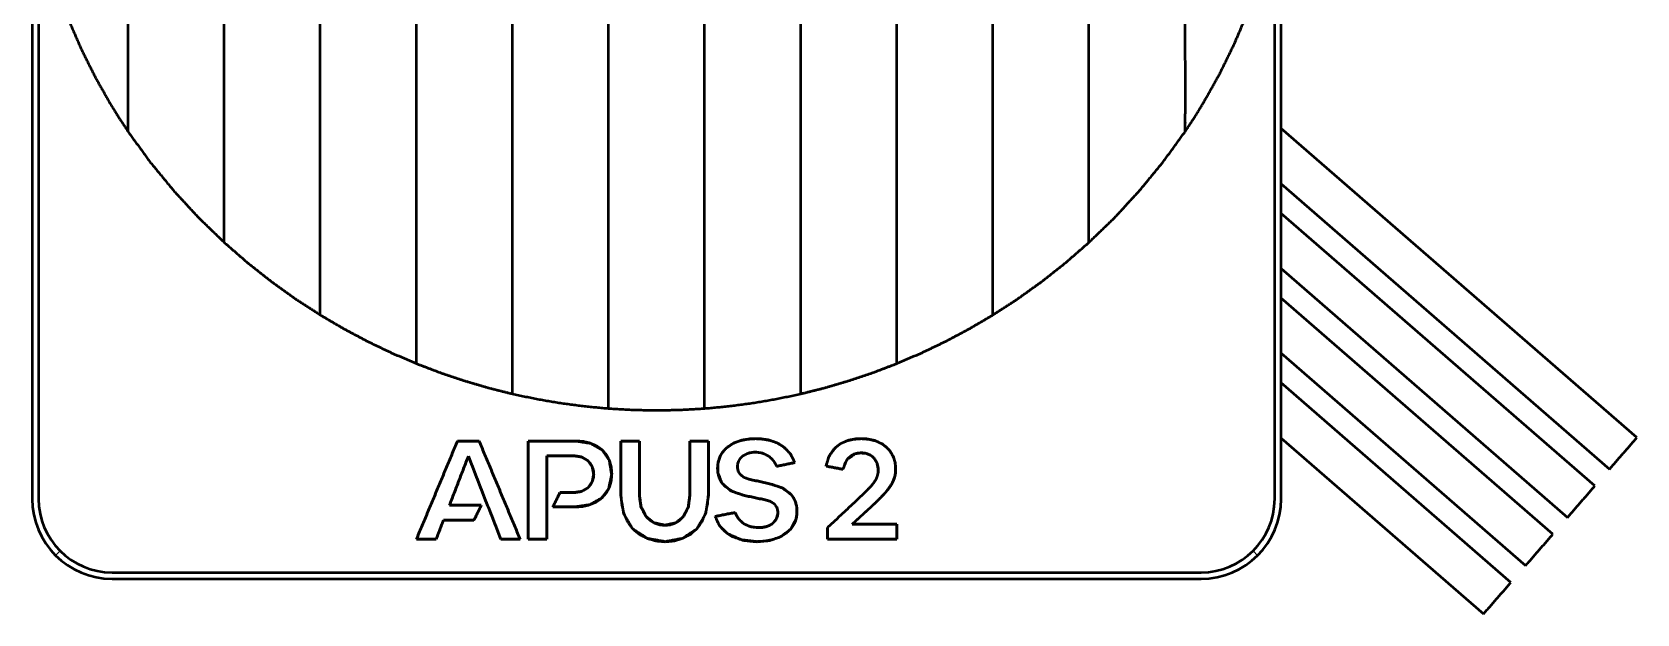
# Paper-space layout 'Layout1' of a CAD drawing. Header units: millimetres. Extents: x 37 to 380, y 30 to 264.
# Drawn here: x 137 to 187.1, y 32.8 to 51 of the extents above; entities that cross this region are included whole.
import ezdxf

# ---------------------------------------------------------------- set-up
doc = ezdxf.new("R2010")
doc.units = ezdxf.units.MM
doc.layers.add('170', color=7, linetype='Continuous', true_color=0xffffff)

psp = doc.layouts.get("Layout1")

# ---------------------------------------------------------------- linework, layer by layer
at = {"layer": '170', "color": 155, "linetype": 'Continuous', "lineweight": 50}
for p, q in [((175.97, 36.442), (175.97, 57.324)), ((136.97, 56.994), (136.97, 36.442)), ((137.17, 54.702), (137.17, 36.442)), ((175.77, 36.442), (175.77, 54.703)), ((187.08, 38.355), (175.97, 48.013)), ((175.97, 46.29), (186.227, 37.374)), ((185.768, 36.846), (175.97, 45.363)), ((175.97, 43.64), (184.915, 35.864)), ((184.456, 35.336), (175.97, 42.713)), ((175.97, 40.991), (183.603, 34.355)), ((183.144, 33.827), (175.97, 40.063)), ((175.97, 38.341), (182.291, 32.846)), ((139.47, 34.142), (173.47, 34.142)), ((139.47, 33.942), (173.47, 33.942))]:
    psp.add_line(p, q, dxfattribs=at)
at = {"layer": '170', "color": 155, "linetype": 'Continuous', "lineweight": 13}
for p, q in [((137.843, 34.816), (137.702, 34.675)), ((175.238, 34.675), (175.096, 34.816))]:
    psp.add_line(p, q, dxfattribs=at)
at = {"layer": '170', "color": 155, "linetype": 'Continuous', "lineweight": 50}
for centre, radius, start, end in [((139.47, 36.442), 2.5, 180, 270), ((139.47, 36.442), 2.3, 180, 270), ((173.47, 36.442), 2.3, 270, 0), ((173.47, 36.442), 2.5, 270, 0)]:
    psp.add_arc(centre, radius, start, end, dxfattribs=at)
for points, knots in [([(142.969, 44.454), (142.969, 44.465), (142.969, 44.512), (142.969, 44.595), (142.97, 44.715), (142.97, 44.788), (142.97, 44.956), (142.97, 45.149), (142.97, 45.253), (142.97, 45.471), (142.97, 45.7), (142.97, 45.938), (142.97, 46.305), (142.97, 46.808), (142.97, 47.32), (142.97, 47.578), (142.97, 48.097), (142.97, 48.357), (142.97, 48.88), (142.97, 49.404), (142.97, 49.667), (142.97, 50.718), (142.97, 51.772), (142.97, 52.826), (142.97, 53.353), (142.97, 54.936), (142.97, 55.991), (142.97, 58.101), (142.97, 59.156), (142.97, 59.684), (142.97, 60.739), (142.97, 61.267), (142.97, 62.322), (142.97, 64.432), (142.97, 66.542), (142.97, 67.597), (142.97, 68.124), (142.97, 69.178), (142.97, 70.231), (142.97, 71.019), (142.97, 71.281), (142.97, 71.805), (142.97, 72.066), (142.97, 72.586), (142.97, 72.845), (142.97, 73.36), (142.97, 73.868), (142.97, 74.364), (142.97, 74.604), (142.97, 74.838), (142.97, 74.952), (142.97, 75.17), (142.97, 75.372), (142.97, 75.554), (142.97, 75.634), (142.969, 75.771), (142.969, 75.873), (142.969, 75.918)], [0, 0, 0.000329, 0.001818, 0.004477, 0.008294, 0.01061, 0.015956, 0.022084, 0.025376, 0.032307, 0.039598, 0.047153, 0.058831, 0.074813, 0.091075, 0.099274, 0.115765, 0.124046, 0.140659, 0.157318, 0.16566, 0.199084, 0.232562, 0.266068, 0.282827, 0.333117, 0.366651, 0.433724, 0.467261, 0.484029, 0.517567, 0.534336, 0.567875, 0.634951, 0.702014, 0.735537, 0.752295, 0.785793, 0.819249, 0.844292, 0.852625, 0.869261, 0.87756, 0.894102, 0.902335, 0.918691, 0.934826, 0.950587, 0.958242, 0.965675, 0.969282, 0.976214, 0.982651, 0.988408, 0.990965, 0.995319, 0.998552, 1, 1]), ([(169.97, 44.454), (169.97, 44.484), (169.97, 44.549), (169.97, 44.651), (169.97, 44.715), (169.97, 44.869), (169.97, 44.956), (169.97, 45.149), (169.97, 45.36), (169.97, 45.584), (169.97, 45.818), (169.97, 46.059), (169.97, 46.555), (169.97, 47.063), (169.97, 47.577), (169.97, 47.837), (169.97, 48.357), (169.97, 48.618), (169.97, 49.142), (169.97, 49.404), (169.97, 50.192), (169.97, 51.244), (169.97, 52.298), (169.97, 53.353), (169.97, 54.935), (169.97, 57.046), (169.97, 58.629), (169.97, 59.684), (169.97, 60.739), (169.97, 61.267), (169.97, 62.322), (169.97, 64.432), (169.97, 66.542), (169.97, 67.597), (169.97, 68.651), (169.97, 69.704), (169.97, 70.756), (169.97, 71.281), (169.97, 71.543), (169.97, 72.065), (169.97, 72.326), (169.97, 72.845), (169.97, 73.103), (169.97, 73.614), (169.97, 74.117), (169.97, 74.485), (169.97, 74.722), (169.97, 74.952), (169.97, 75.062), (169.97, 75.273), (169.97, 75.466), (169.97, 75.553), (169.97, 75.706), (169.97, 75.826), (169.97, 75.918)], [0, 0, 0.000929, 0.002996, 0.006238, 0.008287, 0.013162, 0.015946, 0.022075, 0.028783, 0.035911, 0.043346, 0.051003, 0.066766, 0.082902, 0.099259, 0.107492, 0.124034, 0.132334, 0.14897, 0.157304, 0.182346, 0.215803, 0.249302, 0.28282, 0.333112, 0.400183, 0.450493, 0.484032, 0.517569, 0.534338, 0.567875, 0.634948, 0.702011, 0.735532, 0.769038, 0.802516, 0.83594, 0.852616, 0.860941, 0.877553, 0.885834, 0.902325, 0.910524, 0.926785, 0.942766, 0.954441, 0.961995, 0.969283, 0.972799, 0.979501, 0.985623, 0.988404, 0.993274, 0.997082, 1, 1]), ([(139.97, 48.195), (139.97, 48.2), (139.97, 48.204), (139.97, 48.209), (139.97, 48.214), (139.97, 48.219), (139.971, 48.224), (139.971, 48.229), (139.971, 48.235), (139.971, 48.24), (139.971, 48.246), (139.971, 48.257), (139.971, 48.268), (139.971, 48.274), (139.971, 48.28), (139.971, 48.293), (139.971, 48.299), (139.971, 48.305), (139.971, 48.312), (139.971, 48.318), (139.971, 48.325), (139.971, 48.339), (139.971, 48.353), (139.971, 48.36), (139.97, 48.367), (139.97, 48.375), (139.97, 48.39), (139.97, 48.446), (139.97, 48.505), (139.97, 48.536), (139.97, 48.567), (139.97, 48.632), (139.97, 48.692), (139.97, 48.817), (139.97, 48.949), (139.97, 49.017), (139.97, 49.16), (139.97, 49.31), (139.97, 49.525), (139.97, 49.639), (139.97, 49.873), (139.97, 49.993), (139.97, 50.244), (139.97, 50.433), (139.97, 50.821), (139.97, 51.227), (139.97, 51.798), (139.969, 52.546), (139.969, 52.931), (139.969, 53.12), (139.97, 53.497), (139.971, 53.876), (139.973, 54.256), (139.974, 54.637), (139.975, 55.017), (139.975, 55.206), (139.975, 55.395), (139.975, 55.584), (139.974, 55.773), (139.973, 56.117), (139.971, 56.43), (139.97, 56.747), (139.97, 56.907), (139.97, 57.07), (139.97, 57.338), (139.97, 57.444), (139.97, 57.674), (139.97, 57.922), (139.97, 58.245), (139.97, 58.646), (139.97, 59.07), (139.97, 59.471), (139.97, 59.851), (139.97, 60.21)], [0, 0, 0.00039, 0.000783, 0.001187, 0.001595, 0.002014, 0.002438, 0.002872, 0.00331, 0.00376, 0.004214, 0.005147, 0.006112, 0.006608, 0.007108, 0.008134, 0.008661, 0.009192, 0.009735, 0.010281, 0.010839, 0.011976, 0.013144, 0.013737, 0.014344, 0.014953, 0.016201, 0.020859, 0.025781, 0.028356, 0.030965, 0.036412, 0.04139, 0.051762, 0.06276, 0.068447, 0.080349, 0.092837, 0.110739, 0.120176, 0.139624, 0.149622, 0.170529, 0.186256, 0.21856, 0.252347, 0.299856, 0.362162, 0.394198, 0.409883, 0.441314, 0.472842, 0.504462, 0.536174, 0.567772, 0.583492, 0.599217, 0.614943, 0.630687, 0.659331, 0.685339, 0.711772, 0.725097, 0.738643, 0.760967, 0.769746, 0.788873, 0.809547, 0.836469, 0.869844, 0.905063, 0.938458, 0.970088, 1, 1]), ([(172.97, 60.21), (172.97, 60.064), (172.97, 59.767), (172.97, 59.459), (172.97, 59.14), (172.97, 58.978), (172.969, 58.643), (172.969, 58.301), (172.969, 57.988), (172.97, 57.704), (172.97, 57.45), (172.97, 57.227), (172.971, 56.94), (172.971, 56.798), (172.97, 56.657), (172.97, 56.517), (172.969, 56.24), (172.967, 55.966), (172.966, 55.696), (172.966, 55.562), (172.965, 55.376), (172.965, 55.191), (172.966, 54.82), (172.967, 54.183), (172.97, 53.55), (172.971, 53.236), (172.971, 52.921), (172.971, 52.727), (172.97, 52.342), (172.97, 51.968), (172.969, 51.604), (172.969, 51.224), (172.969, 50.832), (172.969, 50.64), (172.969, 50.275), (172.97, 49.93), (172.97, 49.605), (172.97, 49.453), (172.97, 49.227), (172.97, 49.081), (172.97, 49.01), (172.97, 48.875), (172.97, 48.747), (172.97, 48.686), (172.97, 48.608), (172.97, 48.573), (172.97, 48.556), (172.97, 48.522), (172.97, 48.49), (172.969, 48.458), (172.969, 48.428), (172.969, 48.4), (172.969, 48.372), (172.969, 48.345), (172.968, 48.332), (172.968, 48.308), (172.968, 48.295), (172.968, 48.284), (172.968, 48.272), (172.969, 48.261), (172.969, 48.25), (172.969, 48.24), (172.969, 48.229), (172.969, 48.219), (172.969, 48.21), (172.97, 48.2), (172.97, 48.191)], [0, 0, 0.012165, 0.036919, 0.062534, 0.089034, 0.102507, 0.130381, 0.158883, 0.184935, 0.208527, 0.229629, 0.248201, 0.272094, 0.283875, 0.295656, 0.307275, 0.330354, 0.353123, 0.375589, 0.386748, 0.402183, 0.417615, 0.448507, 0.501453, 0.554098, 0.580274, 0.606427, 0.622635, 0.654629, 0.685784, 0.716072, 0.747668, 0.780288, 0.79621, 0.826577, 0.855324, 0.88235, 0.895027, 0.913797, 0.925949, 0.931846, 0.943105, 0.953748, 0.958801, 0.965261, 0.968206, 0.969649, 0.972445, 0.975142, 0.977742, 0.980244, 0.982648, 0.984956, 0.987168, 0.988232, 0.9903, 0.991305, 0.992274, 0.993231, 0.994153, 0.995063, 0.995939, 0.996801, 0.997632, 0.998447, 0.999228, 1, 1]), ([(137.17, 54.702), (137.205, 54.499), (137.243, 54.296), (137.456, 53.365), (137.726, 52.447), (138.081, 51.469), (138.495, 50.512), (138.924, 49.647), (139.399, 48.804), (139.678, 48.353), (139.97, 47.91)], [0, 0, 0.027873, 0.055768, 0.184748, 0.314109, 0.454607, 0.595533, 0.725977, 0.856695, 0.92831, 1, 1]), ([(172.97, 47.91), (173.262, 48.353), (173.54, 48.804), (174.053, 49.718), (174.512, 50.658), (174.888, 51.544), (175.213, 52.447), (175.503, 53.442), (175.725, 54.452), (175.748, 54.577), (175.77, 54.703)], [0, 0, 0.071672, 0.143265, 0.284817, 0.426051, 0.556079, 0.685737, 0.825817, 0.965453, 0.982731, 1, 1]), ([(145.97, 42.188), (145.97, 42.22), (145.97, 42.251), (145.97, 42.345), (145.97, 42.484), (145.97, 42.662), (145.97, 42.874), (145.97, 43.111), (145.97, 43.366), (145.97, 43.633), (145.97, 43.909), (145.97, 44.192), (145.97, 44.479), (145.97, 44.915), (145.97, 45.503), (145.97, 46.096), (145.97, 46.692), (145.97, 47.29), (145.97, 47.889), (145.97, 48.789), (145.97, 49.39), (145.97, 50.591), (145.97, 51.794), (145.97, 52.996), (145.97, 53.91)], [0, 0, 0.002671, 0.005313, 0.013384, 0.025175, 0.040408, 0.058508, 0.078744, 0.10048, 0.123275, 0.146824, 0.17091, 0.195377, 0.232573, 0.282765, 0.333371, 0.384231, 0.435247, 0.486359, 0.563139, 0.614374, 0.716906, 0.819482, 0.922076, 1, 1]), ([(166.97, 42.188), (166.97, 42.22), (166.97, 42.251), (166.97, 42.346), (166.97, 42.484), (166.97, 42.663), (166.97, 42.875), (166.97, 43.112), (166.97, 43.367), (166.97, 43.635), (166.97, 43.911), (166.97, 44.193), (166.97, 44.48), (166.97, 44.916), (166.97, 45.504), (166.97, 46.097), (166.97, 46.693), (166.97, 47.291), (166.97, 47.89), (166.97, 48.19), (166.97, 49.391), (166.97, 50.592), (166.97, 51.795), (166.97, 52.997), (166.97, 53.509)], [0, 0, 0.002769, 0.00551, 0.01388, 0.026106, 0.041898, 0.060655, 0.08162, 0.104133, 0.127739, 0.152125, 0.177067, 0.202404, 0.240919, 0.292885, 0.345277, 0.397931, 0.450748, 0.503665, 0.53015, 0.636199, 0.742346, 0.848539, 0.954751, 1, 1]), ([(154.97, 39.267), (154.97, 39.71), (154.97, 40.217), (154.97, 40.824), (154.97, 41.476), (154.97, 42.833), (154.97, 43.522), (154.97, 46.296), (154.97, 49.077), (154.97, 52.627)], [0, 0, 0.03315, 0.071095, 0.116533, 0.165368, 0.266956, 0.318511, 0.526147, 0.7343, 1, 1]), ([(157.97, 39.267), (157.97, 39.71), (157.97, 40.217), (157.97, 40.824), (157.97, 42.15), (157.97, 43.522), (157.97, 46.296), (157.97, 49.077), (157.97, 52.657)], [0, 0, 0.033076, 0.070936, 0.116272, 0.215302, 0.317799, 0.524971, 0.732659, 1, 1]), ([(148.97, 40.67), (148.97, 40.703), (148.97, 40.781), (148.97, 40.908), (148.97, 41.083), (148.97, 41.299), (148.97, 41.549), (148.97, 41.821), (148.97, 42.108), (148.97, 42.407), (148.97, 42.712), (148.97, 43.023), (148.97, 43.338), (148.97, 43.974), (148.97, 44.616), (148.97, 44.938), (148.97, 45.584), (148.97, 46.232), (148.97, 46.881), (148.97, 47.855), (148.97, 49.155), (148.97, 49.805), (148.97, 51.105), (148.97, 52.017)], [0, 0, 0.002891, 0.009785, 0.020974, 0.036365, 0.055465, 0.07744, 0.101418, 0.126758, 0.153042, 0.179983, 0.207381, 0.2351, 0.291165, 0.347737, 0.376142, 0.433106, 0.490204, 0.54738, 0.63323, 0.74778, 0.805071, 0.919665, 1, 1]), ([(151.97, 39.723), (151.97, 40.156), (151.97, 40.65), (151.97, 41.241), (151.97, 41.878), (151.97, 43.204), (151.97, 45.232), (151.97, 46.592), (151.97, 49.314), (151.97, 51.674)], [0, 0, 0.036232, 0.077527, 0.127024, 0.180296, 0.291259, 0.460992, 0.574732, 0.802494, 1, 1]), ([(160.97, 39.723), (160.97, 40.156), (160.97, 40.65), (160.97, 41.241), (160.97, 42.536), (160.97, 43.204), (160.97, 45.232), (160.97, 47.952), (160.97, 51.667)], [0, 0, 0.036254, 0.077575, 0.127103, 0.235493, 0.291441, 0.461281, 0.689023, 1, 1]), ([(163.97, 40.67), (163.97, 40.703), (163.97, 40.781), (163.97, 40.908), (163.97, 41.083), (163.97, 41.3), (163.97, 41.549), (163.97, 41.683), (163.97, 41.963), (163.97, 42.257), (163.97, 42.559), (163.97, 42.868), (163.97, 43.18), (163.97, 43.655), (163.97, 44.295), (163.97, 44.938), (163.97, 45.585), (163.97, 45.909), (163.97, 46.557), (163.97, 47.206), (163.97, 48.505), (163.97, 49.155), (163.97, 50.455), (163.97, 51.846)], [0, 0, 0.002936, 0.009937, 0.021299, 0.036932, 0.056332, 0.078652, 0.09062, 0.115725, 0.141975, 0.169025, 0.19663, 0.224622, 0.267103, 0.324322, 0.381927, 0.439762, 0.468733, 0.526745, 0.584819, 0.701074, 0.75923, 0.875566, 1, 1]), ([(139.97, 47.91), (139.97, 47.912), (139.97, 47.913), (139.97, 47.915), (139.97, 47.916), (139.97, 47.918), (139.97, 47.919), (139.97, 47.92), (139.97, 47.923), (139.97, 47.925), (139.97, 47.927), (139.97, 47.928), (139.97, 47.932), (139.97, 47.935), (139.97, 47.937), (139.97, 47.939), (139.97, 47.942), (139.97, 47.946), (139.97, 47.951), (139.97, 47.953), (139.97, 47.955), (139.97, 47.96), (139.97, 47.965), (139.97, 47.97), (139.97, 47.975), (139.97, 47.981), (139.97, 47.987), (139.97, 47.993), (139.97, 47.996), (139.97, 47.999), (139.97, 48.005), (139.97, 48.012), (139.97, 48.019), (139.97, 48.022), (139.97, 48.029), (139.97, 48.037), (139.97, 48.041), (139.97, 48.048), (139.97, 48.056), (139.97, 48.06), (139.97, 48.068), (139.97, 48.073), (139.97, 48.077), (139.97, 48.086), (139.97, 48.094), (139.97, 48.099), (139.97, 48.108), (139.97, 48.118), (139.97, 48.127), (139.97, 48.137), (139.97, 48.147), (139.97, 48.157), (139.97, 48.168), (139.97, 48.178), (139.97, 48.184), (139.97, 48.195)], [0, 0, 0.004593, 0.009967, 0.016121, 0.01948, 0.026778, 0.030735, 0.034857, 0.043698, 0.053301, 0.058403, 0.063686, 0.074815, 0.086724, 0.092969, 0.099414, 0.112848, 0.127045, 0.142022, 0.149792, 0.157744, 0.174228, 0.191493, 0.209502, 0.228274, 0.247808, 0.268105, 0.289146, 0.299966, 0.310967, 0.333515, 0.356844, 0.380916, 0.393225, 0.418442, 0.444384, 0.457655, 0.484741, 0.512572, 0.526769, 0.555725, 0.570485, 0.585426, 0.615889, 0.647096, 0.662982, 0.695296, 0.728374, 0.762177, 0.796725, 0.832017, 0.868054, 0.904835, 0.942342, 0.961367, 1, 1]), ([(172.97, 47.91), (172.97, 47.991), (172.97, 48.185), (172.97, 48.191)], [0, 0, 0.28679, 0.979524, 1, 1]), ([(139.97, 47.91), (140.649, 46.974), (141.387, 46.076), (142.163, 45.235), (142.969, 44.454)], [0, 0, 0.252194, 0.505677, 0.755254, 1, 1]), ([(169.97, 44.454), (170.777, 45.235), (171.553, 46.076), (172.29, 46.974), (172.97, 47.91)], [0, 0, 0.244745, 0.494322, 0.747805, 1, 1]), ([(142.969, 44.454), (143.695, 43.822), (144.438, 43.234), (145.195, 42.691), (145.97, 42.188)], [0, 0, 0.255529, 0.507261, 0.754634, 1, 1]), ([(166.97, 42.188), (167.745, 42.691), (168.502, 43.234), (169.245, 43.822), (169.97, 44.454)], [0, 0, 0.245366, 0.492738, 0.74447, 1, 1]), ([(145.97, 42.188), (146.706, 41.756), (147.452, 41.359), (148.206, 40.998), (148.97, 40.67)], [0, 0, 0.253603, 0.5047, 0.752976, 1, 1]), ([(163.97, 40.67), (164.734, 40.998), (165.488, 41.359), (166.234, 41.756), (166.97, 42.188)], [0, 0, 0.247024, 0.4953, 0.746397, 1, 1]), ([(148.97, 40.67), (149.712, 40.387), (150.46, 40.135), (151.212, 39.914), (151.97, 39.723)], [0, 0, 0.252235, 0.502848, 0.751754, 1, 1]), ([(160.97, 39.723), (161.728, 39.914), (162.48, 40.135), (163.228, 40.387), (163.97, 40.67)], [0, 0, 0.248249, 0.49715, 0.747766, 1, 1]), ([(151.97, 39.723), (152.716, 39.566), (153.465, 39.437), (154.216, 39.338), (154.97, 39.267)], [0, 0, 0.251151, 0.501347, 0.750735, 1, 1]), ([(157.97, 39.267), (158.724, 39.338), (159.474, 39.437), (160.223, 39.566), (160.97, 39.723)], [0, 0, 0.249265, 0.498655, 0.748852, 1, 1]), ([(154.97, 39.267), (155.72, 39.224), (156.47, 39.21), (157.22, 39.224), (157.97, 39.267)], [0, 0, 0.250199, 0.5, 0.749801, 1, 1]), ([(153.973, 38.246), (154.403, 38.179), (154.777, 37.966), (154.904, 37.816), (154.996, 37.642), (155.051, 37.438), (155.068, 37.226), (155.051, 37.009), (154.994, 36.801), (154.899, 36.625), (154.768, 36.473), (154.381, 36.257), (153.938, 36.19)], [0, 0, 0.127636, 0.253983, 0.311739, 0.369423, 0.431518, 0.494014, 0.557716, 0.620997, 0.679724, 0.738539, 0.868572, 1, 1]), ([(153.938, 36.19), (154.156, 36.205), (154.364, 36.252), (154.57, 36.335), (154.742, 36.451), (154.983, 36.774), (155.068, 37.205), (154.997, 37.641), (154.77, 37.972), (154.603, 38.092), (154.399, 38.181), (154.191, 38.23), (153.973, 38.246)], [0, 0, 0.064124, 0.126718, 0.191806, 0.252676, 0.371037, 0.499992, 0.629763, 0.747338, 0.807973, 0.87323, 0.935835, 1, 1]), ([(159.17, 36.557), (158.847, 36.664), (158.572, 36.857), (158.486, 36.97), (158.424, 37.097), (158.386, 37.246), (158.374, 37.4), (158.393, 37.594), (158.452, 37.777), (158.554, 37.935), (158.689, 38.067), (158.872, 38.181), (159.073, 38.259), (159.316, 38.309), (159.565, 38.323), (159.799, 38.309), (160.028, 38.265), (160.224, 38.194), (160.406, 38.09), (160.638, 37.862), (160.787, 37.575)], [0, 0, 0.075814, 0.150518, 0.182066, 0.2136, 0.247668, 0.282002, 0.325368, 0.368306, 0.410018, 0.452019, 0.499959, 0.547872, 0.603138, 0.658529, 0.710642, 0.762607, 0.809008, 0.855566, 0.928093, 1, 1]), ([(160.787, 37.575), (160.666, 37.825), (160.472, 38.039), (160.246, 38.184), (159.97, 38.279), (159.702, 38.319), (159.413, 38.318), (159.125, 38.273), (158.873, 38.182), (158.632, 38.019), (158.467, 37.806), (158.383, 37.55), (158.384, 37.258), (158.505, 36.94), (158.767, 36.707), (159.17, 36.557)], [0, 0, 0.062017, 0.126169, 0.186184, 0.25104, 0.311505, 0.375758, 0.440637, 0.500415, 0.565186, 0.625382, 0.685303, 0.750414, 0.826031, 0.904212, 1, 1]), ([(161.761, 37.466), (161.864, 37.792), (162.072, 38.063), (162.236, 38.178), (162.42, 38.258), (162.636, 38.308), (162.859, 38.323), (163.082, 38.308), (163.299, 38.257), (163.482, 38.177), (163.645, 38.062), (163.771, 37.923), (163.863, 37.761), (163.919, 37.57), (163.935, 37.37), (163.927, 37.234), (163.9, 37.102), (163.855, 36.982), (163.794, 36.869), (163.697, 36.734), (163.588, 36.608), (163.435, 36.446), (163.276, 36.291)], [0, 0, 0.076557, 0.153364, 0.198407, 0.243392, 0.293287, 0.34334, 0.393576, 0.443636, 0.4884, 0.533195, 0.575249, 0.61714, 0.661839, 0.706856, 0.737374, 0.767681, 0.796393, 0.825191, 0.862582, 0.900016, 0.95003, 1, 1]), ([(163.276, 36.291), (163.485, 36.497), (163.66, 36.69), (163.83, 36.935), (163.918, 37.174), (163.934, 37.307), (163.933, 37.451), (163.914, 37.594), (163.878, 37.724), (163.743, 37.961), (163.53, 38.148), (163.288, 38.261), (163.006, 38.317), (162.72, 38.318), (162.454, 38.269), (162.192, 38.153), (161.987, 37.977), (161.836, 37.739), (161.761, 37.466)], [0, 0, 0.066098, 0.124461, 0.19152, 0.248642, 0.278771, 0.311211, 0.343405, 0.373749, 0.435066, 0.498625, 0.558672, 0.623314, 0.687559, 0.748164, 0.812538, 0.873221, 0.936578, 1, 1]), ([(153.879, 36.635), (154.122, 36.672), (154.333, 36.792), (154.463, 36.984), (154.506, 37.217), (154.459, 37.445), (154.329, 37.633), (154.12, 37.752), (153.879, 37.79)], [0, 0, 0.128924, 0.256571, 0.378289, 0.50288, 0.625407, 0.745269, 0.872116, 1, 1]), ([(153.879, 37.79), (154.125, 37.752), (154.322, 37.639), (154.4, 37.553), (154.458, 37.447), (154.494, 37.332), (154.506, 37.211), (154.494, 37.091), (154.459, 36.975), (154.401, 36.87), (154.323, 36.783), (154.127, 36.672), (153.879, 36.635)], [0, 0, 0.1304, 0.249085, 0.309823, 0.373149, 0.436216, 0.499884, 0.563352, 0.62676, 0.68987, 0.750798, 0.868828, 1, 1]), ([(160.217, 37.458), (160.128, 37.624), (159.996, 37.759), (159.789, 37.866), (159.555, 37.903), (159.346, 37.874), (159.161, 37.782), (159.09, 37.714), (159.035, 37.632), (159.003, 37.544), (158.992, 37.449), (159.007, 37.337), (159.054, 37.235), (159.185, 37.12), (159.351, 37.057)], [0, 0, 0.084267, 0.169098, 0.273931, 0.37999, 0.474661, 0.567549, 0.611767, 0.655792, 0.698167, 0.740888, 0.79173, 0.841942, 0.92029, 1, 1]), ([(159.351, 37.057), (159.211, 37.105), (159.101, 37.181), (159.023, 37.291), (158.992, 37.43), (159.009, 37.568), (159.071, 37.691), (159.166, 37.786), (159.291, 37.855), (159.422, 37.892), (159.567, 37.903), (159.707, 37.888), (159.84, 37.848), (159.964, 37.782), (160.07, 37.693), (160.156, 37.582), (160.217, 37.458)], [0, 0, 0.066364, 0.126406, 0.186877, 0.250575, 0.312698, 0.374506, 0.434803, 0.498578, 0.559906, 0.624761, 0.688137, 0.750562, 0.813156, 0.875302, 0.938063, 1, 1]), ([(162.29, 37.366), (162.426, 37.686), (162.677, 37.854), (162.837, 37.879), (163.002, 37.864), (163.158, 37.803), (163.277, 37.697), (163.356, 37.557), (163.391, 37.389), (163.382, 37.228), (163.331, 37.07), (163.184, 36.856), (162.91, 36.578)], [0, 0, 0.133011, 0.248674, 0.310655, 0.373995, 0.437848, 0.498813, 0.560501, 0.626227, 0.687933, 0.751282, 0.850699, 1, 1]), ([(162.91, 36.578), (162.963, 36.627), (163.016, 36.677), (163.05, 36.709), (163.083, 36.743), (163.111, 36.773), (163.139, 36.805), (163.178, 36.848), (163.215, 36.893), (163.26, 36.949), (163.299, 37.009), (163.329, 37.065), (163.353, 37.124), (163.384, 37.242), (163.392, 37.365), (163.351, 37.567), (163.242, 37.737), (163.163, 37.799), (163.073, 37.843), (162.97, 37.87), (162.864, 37.878), (162.736, 37.868), (162.615, 37.831), (162.525, 37.779), (162.447, 37.709), (162.346, 37.549), (162.29, 37.366)], [0, 0, 0.027644, 0.055289, 0.073275, 0.091255, 0.107158, 0.123068, 0.145368, 0.167676, 0.194978, 0.222244, 0.246583, 0.270939, 0.317495, 0.364446, 0.44294, 0.520162, 0.558347, 0.596554, 0.637185, 0.678024, 0.726679, 0.77501, 0.814802, 0.854639, 0.927089, 1, 1]), ([(160.038, 36.904), (160.369, 36.797), (160.652, 36.602), (160.74, 36.489), (160.803, 36.36), (160.842, 36.211), (160.854, 36.056), (160.849, 35.95), (160.833, 35.844), (160.807, 35.749), (160.769, 35.658), (160.659, 35.496), (160.513, 35.362), (160.319, 35.247), (160.107, 35.168), (159.86, 35.119), (159.609, 35.103)], [0, 0, 0.114297, 0.226916, 0.27398, 0.321037, 0.371733, 0.42261, 0.457692, 0.492692, 0.524957, 0.557197, 0.621647, 0.686634, 0.760757, 0.834826, 0.917464, 1, 1]), ([(159.609, 35.103), (160.005, 35.142), (160.347, 35.26), (160.663, 35.499), (160.827, 35.82), (160.854, 36.006), (160.844, 36.198), (160.794, 36.384), (160.7, 36.546), (160.436, 36.763), (160.038, 36.904)], [0, 0, 0.13095, 0.249647, 0.380041, 0.498795, 0.560563, 0.623742, 0.686933, 0.748693, 0.860974, 1, 1]), ([(156.738, 35.103), (156.196, 35.201), (155.734, 35.494), (155.446, 35.984), (155.355, 36.55)], [0, 0, 0.245659, 0.490033, 0.743726, 1, 1]), ([(155.355, 36.55), (155.377, 36.266), (155.442, 35.995), (155.558, 35.729), (155.718, 35.511), (155.927, 35.336), (156.185, 35.205), (156.456, 35.129), (156.738, 35.103)], [0, 0, 0.126781, 0.250684, 0.379577, 0.499827, 0.620604, 0.749389, 0.874559, 1, 1]), ([(157.508, 36.55), (157.461, 36.189), (157.318, 35.899), (157.063, 35.686), (156.725, 35.617), (156.389, 35.69), (156.131, 35.901), (155.982, 36.19), (155.933, 36.55)], [0, 0, 0.133614, 0.251787, 0.373503, 0.499703, 0.625715, 0.74783, 0.86698, 1, 1]), ([(155.933, 36.55), (155.984, 36.194), (156.149, 35.878), (156.268, 35.766), (156.408, 35.683), (156.569, 35.632), (156.738, 35.617), (156.901, 35.633), (157.055, 35.683), (157.191, 35.768), (157.304, 35.881), (157.461, 36.197), (157.508, 36.55)], [0, 0, 0.131473, 0.261805, 0.321548, 0.381117, 0.442673, 0.504635, 0.564506, 0.623909, 0.682142, 0.740658, 0.869753, 1, 1]), ([(158.086, 36.55), (157.999, 35.984), (157.715, 35.493), (157.266, 35.202), (156.738, 35.103)], [0, 0, 0.258955, 0.515037, 0.757082, 1, 1]), ([(156.738, 35.103), (157.014, 35.13), (157.282, 35.209), (157.535, 35.341), (157.739, 35.518), (157.892, 35.736), (158.004, 36.001), (158.065, 36.268), (158.086, 36.55)], [0, 0, 0.124895, 0.250573, 0.378981, 0.500289, 0.620085, 0.749322, 0.872648, 1, 1]), ([(158.92, 36.014), (159.028, 35.817), (159.191, 35.663), (159.412, 35.57), (159.654, 35.543), (159.775, 35.55), (159.893, 35.572), (159.991, 35.606), (160.08, 35.659), (160.209, 35.81), (160.261, 36.002), (160.237, 36.149), (160.161, 36.272), (160.022, 36.362), (159.86, 36.41)], [0, 0, 0.093302, 0.18654, 0.286165, 0.387176, 0.437529, 0.487523, 0.53064, 0.573833, 0.656113, 0.738977, 0.800635, 0.860803, 0.929609, 1, 1]), ([(159.86, 36.41), (160.021, 36.363), (160.136, 36.295), (160.226, 36.18), (160.261, 36.028), (160.24, 35.879), (160.165, 35.742), (160.058, 35.644), (159.918, 35.579), (159.779, 35.55), (159.623, 35.543), (159.467, 35.558), (159.326, 35.595), (159.153, 35.69), (159.014, 35.836), (158.961, 35.922), (158.92, 36.014)], [0, 0, 0.069718, 0.125023, 0.185773, 0.250236, 0.312522, 0.377586, 0.437511, 0.501909, 0.560709, 0.625522, 0.690601, 0.750856, 0.832818, 0.916634, 0.958339, 1, 1]), ([(159.609, 35.103), (159.132, 35.156), (158.694, 35.348), (158.446, 35.589), (158.3, 35.893)], [0, 0, 0.292194, 0.583799, 0.793994, 1, 1]), ([(158.3, 35.893), (158.371, 35.708), (158.49, 35.533), (158.638, 35.39), (158.813, 35.275), (159.174, 35.146), (159.609, 35.103)], [0, 0, 0.120757, 0.249254, 0.374268, 0.501559, 0.734187, 1, 1])]:
    psp.add_open_spline(points, degree=1, knots=knots, dxfattribs=at)
for points in [[(148.97, 35.178), (150.252, 38.246)], [(150.252, 38.246), (148.97, 35.178)], [(150.252, 38.246), (150.929, 38.246)], [(150.929, 38.246), (150.252, 38.246)], [(150.929, 38.246), (152.211, 35.178)], [(152.211, 35.178), (150.929, 38.246)], [(152.462, 38.246), (153.973, 38.246)], [(152.462, 38.246), (152.462, 35.178)], [(153.973, 38.246), (152.462, 38.246)], [(152.462, 35.178), (152.462, 38.246)], [(155.355, 36.55), (155.355, 38.249)], [(155.933, 38.249), (155.355, 38.249)], [(155.355, 38.249), (155.355, 36.55)], [(155.355, 38.249), (155.933, 38.249)], [(155.933, 38.249), (155.933, 36.55)], [(155.933, 36.55), (155.933, 38.249)], [(157.508, 38.249), (158.086, 38.249)], [(157.508, 36.55), (157.508, 38.249)], [(158.086, 38.249), (157.508, 38.249)], [(157.508, 38.249), (157.508, 36.55)], [(158.086, 38.249), (158.086, 36.55)], [(158.086, 36.55), (158.086, 38.249)], [(186.654, 37.864), (187.08, 38.355)], [(150.592, 37.773), (150.001, 36.241)], [(150.001, 36.241), (150.592, 37.773)], [(151.607, 35.178), (150.592, 37.773)], [(150.592, 37.773), (151.607, 35.178)], [(153.879, 37.79), (153.04, 37.787)], [(153.04, 37.787), (153.879, 37.79)], [(153.04, 35.178), (153.04, 37.787)], [(153.04, 37.787), (153.04, 35.178)], [(186.227, 37.374), (186.654, 37.864)], [(160.217, 37.458), (160.787, 37.575)], [(160.787, 37.575), (160.217, 37.458)], [(162.29, 37.366), (161.761, 37.466)], [(161.761, 37.466), (162.29, 37.366)], [(153.23, 36.19), (153.451, 36.635)], [(153.451, 36.635), (153.23, 36.19)], [(153.451, 36.635), (153.879, 36.635)], [(153.879, 36.635), (153.451, 36.635)], [(159.351, 37.057), (160.038, 36.904)], [(160.038, 36.904), (159.351, 37.057)], [(185.342, 36.355), (185.768, 36.846)], [(150.997, 36.241), (150.001, 36.241)], [(150.001, 36.241), (150.997, 36.241)], [(150.997, 36.241), (150.768, 35.777)], [(150.768, 35.777), (150.997, 36.241)], [(153.23, 36.19), (153.938, 36.19)], [(153.938, 36.19), (153.23, 36.19)], [(159.86, 36.41), (159.17, 36.557)], [(159.17, 36.557), (159.86, 36.41)], [(162.91, 36.578), (161.807, 35.541)], [(161.807, 35.541), (162.91, 36.578)], [(163.276, 36.291), (162.579, 35.652)], [(162.579, 35.652), (163.276, 36.291)], [(184.915, 35.864), (185.342, 36.355)], [(149.816, 35.777), (149.585, 35.178)], [(149.585, 35.178), (149.816, 35.777)], [(150.768, 35.777), (149.816, 35.777)], [(149.816, 35.777), (150.768, 35.777)], [(158.3, 35.893), (158.92, 36.014)], [(158.92, 36.014), (158.3, 35.893)], [(162.579, 35.652), (163.97, 35.652)], [(163.97, 35.652), (162.579, 35.652)], [(163.97, 35.652), (163.97, 35.178)], [(163.97, 35.178), (163.97, 35.652)], [(149.585, 35.178), (148.97, 35.178)], [(148.97, 35.178), (149.585, 35.178)], [(152.211, 35.178), (151.607, 35.178)], [(151.607, 35.178), (152.211, 35.178)], [(153.04, 35.178), (152.462, 35.178)], [(152.462, 35.178), (153.04, 35.178)], [(161.807, 35.178), (161.807, 35.541)], [(161.807, 35.541), (161.807, 35.178)], [(161.807, 35.178), (163.97, 35.178)], [(163.97, 35.178), (161.807, 35.178)], [(184.03, 34.846), (184.456, 35.336)], [(183.603, 34.355), (184.03, 34.846)], [(182.717, 33.336), (183.144, 33.827)], [(182.291, 32.846), (182.717, 33.336)]]:
    psp.add_open_spline(points, degree=1, dxfattribs=at)

doc.saveas('drawing.dxf')
